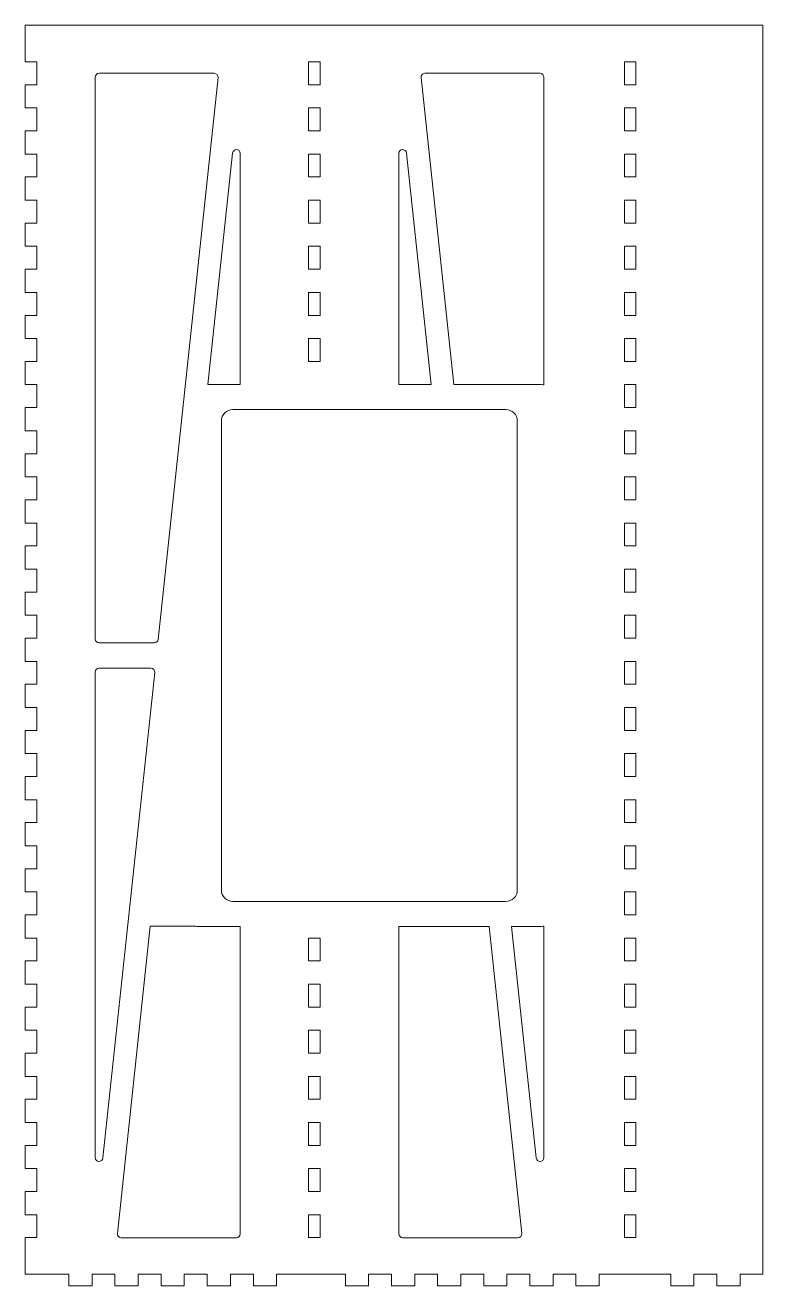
# Model space of a CAD drawing. Header units: millimetres. Extents: x 10 to 428, y 10 to 891.
# Drawn here: x 226.5 to 418.4, y 351.1 to 679.1 of the extents above; entities that cross this region are included whole.
import ezdxf

# ---------------------------------------------------------------- set-up
doc = ezdxf.new("R2010")
doc.units = ezdxf.units.MM
doc.header["$MEASUREMENT"] = 0
doc.layers.add('Layer 1', color=7, linetype='Continuous', lineweight=0)

msp = doc.modelspace()

# ---------------------------------------------------------------- linework, layer by layer
at = {"layer": 'Layer 1', "color": 18, "lineweight": 5, "true_color": 0x000000}
for points, knots in [([(418.39, 679.14), (418.39, 679.14), (226.5, 679.14), (226.5, 679.14), (226.49, 679.14), (226.48, 679.13), (226.48, 679.12), (226.48, 679.12), (226.48, 669.62), (226.48, 669.62), (226.48, 669.61), (226.49, 669.6), (226.5, 669.6), (226.5, 669.6), (229.48, 669.6), (229.48, 669.6), (229.48, 669.6), (229.48, 663.64), (229.48, 663.64), (229.48, 663.64), (226.5, 663.64), (226.5, 663.64), (226.49, 663.64), (226.48, 663.63), (226.48, 663.62), (226.48, 663.62), (226.48, 657.62), (226.48, 657.62), (226.48, 657.61), (226.49, 657.6), (226.5, 657.6), (226.5, 657.6), (229.48, 657.6), (229.48, 657.6), (229.48, 657.6), (229.48, 651.64), (229.48, 651.64), (229.48, 651.64), (226.5, 651.64), (226.5, 651.64), (226.49, 651.64), (226.48, 651.63), (226.48, 651.62), (226.48, 651.62), (226.48, 645.62), (226.48, 645.62), (226.48, 645.61), (226.49, 645.6), (226.5, 645.6), (226.5, 645.6), (229.48, 645.6), (229.48, 645.6), (229.48, 645.6), (229.48, 639.64), (229.48, 639.64), (229.48, 639.64), (226.5, 639.64), (226.5, 639.64), (226.49, 639.64), (226.48, 639.63), (226.48, 639.62), (226.48, 639.62), (226.48, 633.62), (226.48, 633.62), (226.48, 633.61), (226.49, 633.6), (226.5, 633.6), (226.5, 633.6), (229.48, 633.6), (229.48, 633.6), (229.48, 633.6), (229.48, 627.64), (229.48, 627.64), (229.48, 627.64), (226.5, 627.64), (226.5, 627.64), (226.49, 627.64), (226.48, 627.63), (226.48, 627.62), (226.48, 627.62), (226.48, 621.62), (226.48, 621.62), (226.48, 621.61), (226.49, 621.6), (226.5, 621.6), (226.5, 621.6), (229.48, 621.6), (229.48, 621.6), (229.48, 621.6), (229.48, 615.64), (229.48, 615.64), (229.48, 615.64), (226.5, 615.64), (226.5, 615.64), (226.49, 615.64), (226.48, 615.63), (226.48, 615.62), (226.48, 615.62), (226.48, 609.62), (226.48, 609.62), (226.48, 609.61), (226.49, 609.6), (226.5, 609.6), (226.5, 609.6), (229.48, 609.6), (229.48, 609.6), (229.48, 609.6), (229.48, 603.64), (229.48, 603.64), (229.48, 603.64), (226.5, 603.64), (226.5, 603.64), (226.49, 603.64), (226.48, 603.63), (226.48, 603.62), (226.48, 603.62), (226.48, 597.62), (226.48, 597.62), (226.48, 597.61), (226.49, 597.6), (226.5, 597.6), (226.5, 597.6), (229.48, 597.6), (229.48, 597.6), (229.48, 597.6), (229.48, 591.64), (229.48, 591.64), (229.48, 591.64), (226.5, 591.64), (226.5, 591.64), (226.49, 591.64), (226.48, 591.63), (226.48, 591.62), (226.48, 591.62), (226.48, 585.62), (226.48, 585.62), (226.48, 585.61), (226.49, 585.6), (226.5, 585.6), (226.5, 585.6), (229.48, 585.6), (229.48, 585.6), (229.48, 585.6), (229.48, 579.64), (229.48, 579.64), (229.48, 579.64), (226.5, 579.64), (226.5, 579.64), (226.49, 579.64), (226.48, 579.63), (226.48, 579.62), (226.48, 579.62), (226.48, 573.62), (226.48, 573.62), (226.48, 573.61), (226.49, 573.6), (226.5, 573.6), (226.5, 573.6), (229.48, 573.6), (229.48, 573.6), (229.48, 573.6), (229.48, 567.64), (229.48, 567.64), (229.48, 567.64), (226.5, 567.64), (226.5, 567.64), (226.49, 567.64), (226.48, 567.63), (226.48, 567.62), (226.48, 567.62), (226.48, 561.62), (226.48, 561.62), (226.48, 561.61), (226.49, 561.6), (226.5, 561.6), (226.5, 561.6), (229.48, 561.6), (229.48, 561.6), (229.48, 561.6), (229.48, 555.64), (229.48, 555.64), (229.48, 555.64), (226.5, 555.64), (226.5, 555.64), (226.49, 555.64), (226.48, 555.63), (226.48, 555.62), (226.48, 555.62), (226.48, 549.62), (226.48, 549.62), (226.48, 549.61), (226.49, 549.6), (226.5, 549.6), (226.5, 549.6), (229.48, 549.6), (229.48, 549.6), (229.48, 549.6), (229.48, 543.64), (229.48, 543.64), (229.48, 543.64), (226.5, 543.64), (226.5, 543.64), (226.49, 543.64), (226.48, 543.63), (226.48, 543.62), (226.48, 543.62), (226.48, 537.62), (226.48, 537.62), (226.48, 537.61), (226.49, 537.6), (226.5, 537.6), (226.5, 537.6), (229.48, 537.6), (229.48, 537.6), (229.48, 537.6), (229.48, 531.64), (229.48, 531.64), (229.48, 531.64), (226.5, 531.64), (226.5, 531.64), (226.49, 531.64), (226.48, 531.63), (226.48, 531.62), (226.48, 531.62), (226.48, 525.62), (226.48, 525.62), (226.48, 525.61), (226.49, 525.6), (226.5, 525.6), (226.5, 525.6), (229.48, 525.6), (229.48, 525.6), (229.48, 525.6), (229.48, 519.64), (229.48, 519.64), (229.48, 519.64), (226.5, 519.64), (226.5, 519.64), (226.49, 519.64), (226.48, 519.63), (226.48, 519.62), (226.48, 519.62), (226.48, 513.62), (226.48, 513.62), (226.48, 513.61), (226.49, 513.6), (226.5, 513.6), (226.5, 513.6), (229.48, 513.6), (229.48, 513.6), (229.48, 513.6), (229.48, 507.64), (229.48, 507.64), (229.48, 507.64), (226.5, 507.64), (226.5, 507.64), (226.49, 507.64), (226.48, 507.63), (226.48, 507.62), (226.48, 507.62), (226.48, 501.62), (226.48, 501.62), (226.48, 501.61), (226.49, 501.6), (226.5, 501.6), (226.5, 501.6), (229.48, 501.6), (229.48, 501.6), (229.48, 501.6), (229.48, 495.64), (229.48, 495.64), (229.48, 495.64), (226.5, 495.64), (226.5, 495.64), (226.49, 495.64), (226.48, 495.63), (226.48, 495.62), (226.48, 495.62), (226.48, 489.62), (226.48, 489.62), (226.48, 489.61), (226.49, 489.6), (226.5, 489.6), (226.5, 489.6), (229.48, 489.6), (229.48, 489.6), (229.48, 489.6), (229.48, 483.64), (229.48, 483.64), (229.48, 483.64), (226.5, 483.64), (226.5, 483.64), (226.49, 483.64), (226.48, 483.63), (226.48, 483.62), (226.48, 483.62), (226.48, 477.62), (226.48, 477.62), (226.48, 477.61), (226.49, 477.6), (226.5, 477.6), (226.5, 477.6), (229.48, 477.6), (229.48, 477.6), (229.48, 477.6), (229.48, 471.64), (229.48, 471.64), (229.48, 471.64), (226.5, 471.64), (226.5, 471.64), (226.49, 471.64), (226.48, 471.63), (226.48, 471.62), (226.48, 471.62), (226.48, 465.62), (226.48, 465.62), (226.48, 465.61), (226.49, 465.6), (226.5, 465.6), (226.5, 465.6), (229.48, 465.6), (229.48, 465.6), (229.48, 465.6), (229.48, 459.64), (229.48, 459.64), (229.48, 459.64), (226.5, 459.64), (226.5, 459.64), (226.49, 459.64), (226.48, 459.63), (226.48, 459.62), (226.48, 459.62), (226.48, 453.62), (226.48, 453.62), (226.48, 453.61), (226.49, 453.6), (226.5, 453.6), (226.5, 453.6), (229.48, 453.6), (229.48, 453.6), (229.48, 453.6), (229.48, 447.64), (229.48, 447.64), (229.48, 447.64), (226.5, 447.64), (226.5, 447.64), (226.49, 447.64), (226.48, 447.63), (226.48, 447.62), (226.48, 447.62), (226.48, 441.62), (226.48, 441.62), (226.48, 441.61), (226.49, 441.6), (226.5, 441.6), (226.5, 441.6), (229.48, 441.6), (229.48, 441.6), (229.48, 441.6), (229.48, 435.64), (229.48, 435.64), (229.48, 435.64), (226.5, 435.64), (226.5, 435.64), (226.49, 435.64), (226.48, 435.63), (226.48, 435.62), (226.48, 435.62), (226.48, 429.62), (226.48, 429.62), (226.48, 429.61), (226.49, 429.6), (226.5, 429.6), (226.5, 429.6), (229.48, 429.6), (229.48, 429.6), (229.48, 429.6), (229.48, 423.64), (229.48, 423.64), (229.48, 423.64), (226.5, 423.64), (226.5, 423.64), (226.49, 423.64), (226.48, 423.63), (226.48, 423.62), (226.48, 423.62), (226.48, 417.62), (226.48, 417.62), (226.48, 417.61), (226.49, 417.6), (226.5, 417.6), (226.5, 417.6), (229.48, 417.6), (229.48, 417.6), (229.48, 417.6), (229.48, 411.64), (229.48, 411.64), (229.48, 411.64), (226.5, 411.64), (226.5, 411.64), (226.49, 411.64), (226.48, 411.63), (226.48, 411.62), (226.48, 411.62), (226.48, 405.62), (226.48, 405.62), (226.48, 405.61), (226.49, 405.6), (226.5, 405.6), (226.5, 405.6), (229.48, 405.6), (229.48, 405.6), (229.48, 405.6), (229.48, 399.64), (229.48, 399.64), (229.48, 399.64), (226.5, 399.64), (226.5, 399.64), (226.49, 399.64), (226.48, 399.63), (226.48, 399.62), (226.48, 399.62), (226.48, 393.62), (226.48, 393.62), (226.48, 393.61), (226.49, 393.6), (226.5, 393.6), (226.5, 393.6), (229.48, 393.6), (229.48, 393.6), (229.48, 393.6), (229.48, 387.64), (229.48, 387.64), (229.48, 387.64), (226.5, 387.64), (226.5, 387.64), (226.49, 387.64), (226.48, 387.63), (226.48, 387.62), (226.48, 387.62), (226.48, 381.62), (226.48, 381.62), (226.48, 381.61), (226.49, 381.6), (226.5, 381.6), (226.5, 381.6), (229.48, 381.6), (229.48, 381.6), (229.48, 381.6), (229.48, 375.64), (229.48, 375.64), (229.48, 375.64), (226.5, 375.64), (226.5, 375.64), (226.49, 375.64), (226.48, 375.63), (226.48, 375.62), (226.48, 375.62), (226.48, 369.62), (226.48, 369.62), (226.48, 369.61), (226.49, 369.6), (226.5, 369.6), (226.5, 369.6), (229.48, 369.6), (229.48, 369.6), (229.48, 369.6), (229.48, 363.64), (229.48, 363.64), (229.48, 363.64), (226.5, 363.64), (226.5, 363.64), (226.49, 363.64), (226.48, 363.63), (226.48, 363.62), (226.48, 363.62), (226.48, 354.12), (226.48, 354.12), (226.48, 354.11), (226.49, 354.1), (226.5, 354.1), (226.5, 354.1), (237.84, 354.1), (237.84, 354.1), (237.84, 354.1), (237.84, 351.12), (237.84, 351.12), (237.84, 351.11), (237.85, 351.1), (237.86, 351.1), (237.86, 351.1), (243.86, 351.1), (243.86, 351.1), (243.87, 351.1), (243.88, 351.11), (243.88, 351.12), (243.88, 351.12), (243.88, 354.1), (243.88, 354.1), (243.88, 354.1), (249.84, 354.1), (249.84, 354.1), (249.84, 354.1), (249.84, 351.12), (249.84, 351.12), (249.84, 351.11), (249.85, 351.1), (249.86, 351.1), (249.86, 351.1), (255.86, 351.1), (255.86, 351.1), (255.87, 351.1), (255.88, 351.11), (255.88, 351.12), (255.88, 351.12), (255.88, 354.1), (255.88, 354.1), (255.88, 354.1), (261.84, 354.1), (261.84, 354.1), (261.84, 354.1), (261.84, 351.12), (261.84, 351.12), (261.84, 351.11), (261.85, 351.1), (261.86, 351.1), (261.86, 351.1), (267.86, 351.1), (267.86, 351.1), (267.87, 351.1), (267.88, 351.11), (267.88, 351.12), (267.88, 351.12), (267.88, 354.1), (267.88, 354.1), (267.88, 354.1), (273.84, 354.1), (273.84, 354.1), (273.84, 354.1), (273.84, 351.12), (273.84, 351.12), (273.84, 351.11), (273.84, 351.1), (273.86, 351.1), (273.86, 351.1), (279.86, 351.1), (279.86, 351.1), (279.87, 351.1), (279.88, 351.11), (279.88, 351.12), (279.88, 351.12), (279.88, 354.1), (279.88, 354.1), (279.88, 354.1), (285.84, 354.1), (285.84, 354.1), (285.84, 354.1), (285.84, 351.12), (285.84, 351.12), (285.84, 351.11), (285.85, 351.1), (285.86, 351.1), (285.86, 351.1), (291.86, 351.1), (291.86, 351.1), (291.87, 351.1), (291.88, 351.11), (291.88, 351.12), (291.88, 351.12), (291.88, 354.1), (291.88, 354.1), (291.88, 354.1), (309.79, 354.1), (309.79, 354.1), (309.79, 354.1), (309.79, 351.12), (309.79, 351.12), (309.79, 351.11), (309.8, 351.1), (309.81, 351.1), (309.81, 351.1), (315.81, 351.1), (315.81, 351.1), (315.83, 351.1), (315.83, 351.11), (315.83, 351.12), (315.83, 351.12), (315.83, 354.1), (315.83, 354.1), (315.83, 354.1), (321.79, 354.1), (321.79, 354.1), (321.79, 354.1), (321.79, 351.12), (321.79, 351.12), (321.79, 351.11), (321.8, 351.1), (321.81, 351.1), (321.81, 351.1), (327.81, 351.1), (327.81, 351.1), (327.82, 351.1), (327.83, 351.11), (327.83, 351.12), (327.83, 351.12), (327.83, 354.1), (327.83, 354.1), (327.83, 354.1), (333.79, 354.1), (333.79, 354.1), (333.79, 354.1), (333.79, 351.12), (333.79, 351.12), (333.79, 351.11), (333.8, 351.1), (333.81, 351.1), (333.81, 351.1), (339.81, 351.1), (339.81, 351.1), (339.82, 351.1), (339.83, 351.11), (339.83, 351.12), (339.83, 351.12), (339.83, 354.1), (339.83, 354.1), (339.83, 354.1), (345.79, 354.1), (345.79, 354.1), (345.79, 354.1), (345.79, 351.12), (345.79, 351.12), (345.79, 351.11), (345.8, 351.1), (345.81, 351.1), (345.81, 351.1), (351.81, 351.1), (351.81, 351.1), (351.83, 351.1), (351.83, 351.11), (351.83, 351.12), (351.83, 351.12), (351.83, 354.1), (351.83, 354.1), (351.83, 354.1), (357.8, 354.1), (357.8, 354.1), (357.8, 354.1), (357.8, 351.12), (357.8, 351.12), (357.8, 351.11), (357.8, 351.1), (357.81, 351.1), (357.81, 351.1), (363.81, 351.1), (363.81, 351.1), (363.82, 351.1), (363.83, 351.11), (363.83, 351.12), (363.83, 351.12), (363.83, 354.1), (363.83, 354.1), (363.83, 354.1), (369.79, 354.1), (369.79, 354.1), (369.79, 354.1), (369.79, 351.12), (369.79, 351.12), (369.79, 351.11), (369.8, 351.1), (369.81, 351.1), (369.81, 351.1), (375.82, 351.1), (375.82, 351.1), (375.83, 351.1), (375.83, 351.11), (375.83, 351.12), (375.83, 351.12), (375.83, 354.1), (375.83, 354.1), (375.83, 354.1), (394.44, 354.1), (394.44, 354.1), (394.44, 354.1), (394.44, 351.12), (394.44, 351.12), (394.44, 351.11), (394.45, 351.1), (394.46, 351.1), (394.46, 351.1), (400.46, 351.1), (400.46, 351.1), (400.47, 351.1), (400.48, 351.11), (400.48, 351.12), (400.48, 351.12), (400.48, 354.1), (400.48, 354.1), (400.48, 354.1), (406.44, 354.1), (406.44, 354.1), (406.44, 354.1), (406.44, 351.12), (406.44, 351.12), (406.44, 351.11), (406.45, 351.1), (406.46, 351.1), (406.46, 351.1), (412.46, 351.1), (412.46, 351.1), (412.47, 351.1), (412.48, 351.11), (412.48, 351.12), (412.48, 351.12), (412.48, 354.1), (412.48, 354.1), (412.48, 354.1), (418.39, 354.1), (418.39, 354.1), (418.39, 354.1), (418.39, 679.14), (418.39, 679.14)], [0, 0, 0, 0, 1, 1, 1, 2, 2, 2, 3, 3, 3, 4, 4, 4, 5, 5, 5, 6, 6, 6, 7, 7, 7, 8, 8, 8, 9, 9, 9, 10, 10, 10, 11, 11, 11, 12, 12, 12, 13, 13, 13, 14, 14, 14, 15, 15, 15, 16, 16, 16, 17, 17, 17, 18, 18, 18, 19, 19, 19, 20, 20, 20, 21, 21, 21, 22, 22, 22, 23, 23, 23, 24, 24, 24, 25, 25, 25, 26, 26, 26, 27, 27, 27, 28, 28, 28, 29, 29, 29, 30, 30, 30, 31, 31, 31, 32, 32, 32, 33, 33, 33, 34, 34, 34, 35, 35, 35, 36, 36, 36, 37, 37, 37, 38, 38, 38, 39, 39, 39, 40, 40, 40, 41, 41, 41, 42, 42, 42, 43, 43, 43, 44, 44, 44, 45, 45, 45, 46, 46, 46, 47, 47, 47, 48, 48, 48, 49, 49, 49, 50, 50, 50, 51, 51, 51, 52, 52, 52, 53, 53, 53, 54, 54, 54, 55, 55, 55, 56, 56, 56, 57, 57, 57, 58, 58, 58, 59, 59, 59, 60, 60, 60, 61, 61, 61, 62, 62, 62, 63, 63, 63, 64, 64, 64, 65, 65, 65, 66, 66, 66, 67, 67, 67, 68, 68, 68, 69, 69, 69, 70, 70, 70, 71, 71, 71, 72, 72, 72, 73, 73, 73, 74, 74, 74, 75, 75, 75, 76, 76, 76, 77, 77, 77, 78, 78, 78, 79, 79, 79, 80, 80, 80, 81, 81, 81, 82, 82, 82, 83, 83, 83, 84, 84, 84, 85, 85, 85, 86, 86, 86, 87, 87, 87, 88, 88, 88, 89, 89, 89, 90, 90, 90, 91, 91, 91, 92, 92, 92, 93, 93, 93, 94, 94, 94, 95, 95, 95, 96, 96, 96, 97, 97, 97, 98, 98, 98, 99, 99, 99, 100, 100, 100, 101, 101, 101, 102, 102, 102, 103, 103, 103, 104, 104, 104, 105, 105, 105, 106, 106, 106, 107, 107, 107, 108, 108, 108, 109, 109, 109, 110, 110, 110, 111, 111, 111, 112, 112, 112, 113, 113, 113, 114, 114, 114, 115, 115, 115, 116, 116, 116, 117, 117, 117, 118, 118, 118, 119, 119, 119, 120, 120, 120, 121, 121, 121, 122, 122, 122, 123, 123, 123, 124, 124, 124, 125, 125, 125, 126, 126, 126, 127, 127, 127, 128, 128, 128, 129, 129, 129, 130, 130, 130, 131, 131, 131, 132, 132, 132, 133, 133, 133, 134, 134, 134, 135, 135, 135, 136, 136, 136, 137, 137, 137, 138, 138, 138, 139, 139, 139, 140, 140, 140, 141, 141, 141, 142, 142, 142, 143, 143, 143, 144, 144, 144, 145, 145, 145, 146, 146, 146, 147, 147, 147, 148, 148, 148, 149, 149, 149, 150, 150, 150, 151, 151, 151, 152, 152, 152, 153, 153, 153, 154, 154, 154, 155, 155, 155, 156, 156, 156, 157, 157, 157, 158, 158, 158, 159, 159, 159, 160, 160, 160, 161, 161, 161, 162, 162, 162, 163, 163, 163, 164, 164, 164, 165, 165, 165, 166, 166, 166, 167, 167, 167, 168, 168, 168, 169, 169, 169, 170, 170, 170, 171, 171, 171, 172, 172, 172, 173, 173, 173, 174, 174, 174, 175, 175, 175, 176, 176, 176, 177, 177, 177, 178, 178, 178, 179, 179, 179, 180, 180, 180, 181, 181, 181, 182, 182, 182, 183, 183, 183, 184, 184, 184, 185, 185, 185, 186, 186, 186, 187, 187, 187, 188, 188, 188, 189, 189, 189, 190, 190, 190, 191, 191, 191, 192, 192, 192, 193, 193, 193, 194, 194, 194, 195, 195, 195, 196, 196, 196, 197, 197, 197, 198, 198, 198, 199, 199, 199, 200, 200, 200, 201, 201, 201, 202, 202, 202, 203, 203, 203, 204, 204, 204, 205, 205, 205, 206, 206, 206, 207, 207, 207, 208, 208, 208, 209, 209, 209, 210, 210, 210, 211, 211, 211, 212, 212, 212, 213, 213, 213, 214, 214, 214, 215, 215, 215, 216, 216, 216, 217, 217, 217, 218, 218, 218, 219, 219, 219, 220, 220, 220, 221, 221, 221, 222, 222, 222, 223, 223, 223, 224, 224, 224, 225, 225, 225, 226, 226, 226, 227, 227, 227, 228, 228, 228, 229, 229, 229, 230, 230, 230, 231, 231, 231, 232, 232, 232, 233, 233, 233, 234, 234, 234, 235, 235, 235, 236, 236, 236, 237, 237, 237, 238, 238, 238, 239, 239, 239, 240, 240, 240, 240]), ([(300.23, 669.6), (300.23, 669.6), (303.19, 669.6), (303.19, 669.6), (303.19, 669.6), (303.19, 663.64), (303.19, 663.64), (303.19, 663.64), (300.23, 663.64), (300.23, 663.64), (300.23, 663.64), (300.23, 669.6), (300.23, 669.6)], [0, 0, 0, 0, 1, 1, 1, 2, 2, 2, 3, 3, 3, 4, 4, 4, 4]), ([(385.39, 663.64), (385.39, 663.64), (382.43, 663.64), (382.43, 663.64), (382.43, 663.64), (382.43, 669.6), (382.43, 669.6), (382.43, 669.6), (385.39, 669.6), (385.39, 669.6), (385.39, 669.6), (385.39, 663.64), (385.39, 663.64)], [0, 0, 0, 0, 1, 1, 1, 2, 2, 2, 3, 3, 3, 4, 4, 4, 4]), ([(244.71, 665.62), (244.71, 666.17), (245.16, 666.62), (245.71, 666.62), (245.71, 666.62), (275.67, 666.62), (275.67, 666.62), (276.26, 666.62), (276.73, 666.1), (276.67, 665.52), (276.67, 665.52), (261.08, 519.31), (261.08, 519.31), (261.03, 518.8), (260.6, 518.42), (260.09, 518.42), (260.09, 518.42), (245.71, 518.42), (245.71, 518.42), (245.16, 518.42), (244.71, 518.87), (244.71, 519.42), (244.71, 519.42), (244.71, 665.62), (244.71, 665.62)], [0, 0, 0, 0, 1, 1, 1, 2, 2, 2, 3, 3, 3, 4, 4, 4, 5, 5, 5, 6, 6, 6, 7, 7, 7, 8, 8, 8, 8]), ([(361.44, 585.54), (361.25, 585.58), (361.04, 585.6), (360.83, 585.6), (360.83, 585.6), (338, 585.6), (338, 585.6), (338, 585.6), (329.49, 665.52), (329.49, 665.52), (329.42, 666.1), (329.89, 666.62), (330.48, 666.62), (330.48, 666.62), (360.44, 666.62), (360.44, 666.62), (360.99, 666.62), (361.44, 666.17), (361.44, 665.62), (361.44, 665.62), (361.44, 585.54), (361.44, 585.54)], [0, 0, 0, 0, 1, 1, 1, 2, 2, 2, 3, 3, 3, 4, 4, 4, 5, 5, 5, 6, 6, 6, 7, 7, 7, 7]), ([(300.23, 657.6), (300.23, 657.6), (303.19, 657.6), (303.19, 657.6), (303.19, 657.6), (303.19, 651.64), (303.19, 651.64), (303.19, 651.64), (300.23, 651.64), (300.23, 651.64), (300.23, 651.64), (300.23, 657.6), (300.23, 657.6)], [0, 0, 0, 0, 1, 1, 1, 2, 2, 2, 3, 3, 3, 4, 4, 4, 4]), ([(385.39, 651.64), (385.39, 651.64), (382.43, 651.64), (382.43, 651.64), (382.43, 651.64), (382.43, 657.6), (382.43, 657.6), (382.43, 657.6), (385.39, 657.6), (385.39, 657.6), (385.39, 657.6), (385.39, 651.64), (385.39, 651.64)], [0, 0, 0, 0, 1, 1, 1, 2, 2, 2, 3, 3, 3, 4, 4, 4, 4]), ([(282.43, 645.77), (282.43, 645.77), (282.43, 585.6), (282.43, 585.6), (282.43, 585.6), (274.02, 585.6), (274.02, 585.6), (274.02, 585.6), (280.44, 645.88), (280.44, 645.88), (280.58, 647.13), (282.43, 647.03), (282.43, 645.77)], [0, 0, 0, 0, 1, 1, 1, 2, 2, 2, 3, 3, 3, 4, 4, 4, 4]), ([(323.72, 645.77), (323.72, 647.03), (325.58, 647.13), (325.71, 645.88), (325.71, 645.88), (332.13, 585.6), (332.13, 585.6), (332.13, 585.6), (323.72, 585.6), (323.72, 585.6), (323.72, 585.6), (323.72, 645.77), (323.72, 645.77)], [0, 0, 0, 0, 1, 1, 1, 2, 2, 2, 3, 3, 3, 4, 4, 4, 4]), ([(300.23, 645.6), (300.23, 645.6), (303.19, 645.6), (303.19, 645.6), (303.19, 645.6), (303.19, 639.64), (303.19, 639.64), (303.19, 639.64), (300.23, 639.64), (300.23, 639.64), (300.23, 639.64), (300.23, 645.6), (300.23, 645.6)], [0, 0, 0, 0, 1, 1, 1, 2, 2, 2, 3, 3, 3, 4, 4, 4, 4]), ([(385.39, 639.64), (385.39, 639.64), (382.43, 639.64), (382.43, 639.64), (382.43, 639.64), (382.43, 645.6), (382.43, 645.6), (382.43, 645.6), (385.39, 645.6), (385.39, 645.6), (385.39, 645.6), (385.39, 639.64), (385.39, 639.64)], [0, 0, 0, 0, 1, 1, 1, 2, 2, 2, 3, 3, 3, 4, 4, 4, 4]), ([(300.23, 633.6), (300.23, 633.6), (303.19, 633.6), (303.19, 633.6), (303.19, 633.6), (303.19, 627.64), (303.19, 627.64), (303.19, 627.64), (300.23, 627.64), (300.23, 627.64), (300.23, 627.64), (300.23, 633.6), (300.23, 633.6)], [0, 0, 0, 0, 1, 1, 1, 2, 2, 2, 3, 3, 3, 4, 4, 4, 4]), ([(385.39, 627.64), (385.39, 627.64), (382.43, 627.64), (382.43, 627.64), (382.43, 627.64), (382.43, 633.6), (382.43, 633.6), (382.43, 633.6), (385.39, 633.6), (385.39, 633.6), (385.39, 633.6), (385.39, 627.64), (385.39, 627.64)], [0, 0, 0, 0, 1, 1, 1, 2, 2, 2, 3, 3, 3, 4, 4, 4, 4]), ([(300.23, 621.6), (300.23, 621.6), (303.19, 621.6), (303.19, 621.6), (303.19, 621.6), (303.19, 615.64), (303.19, 615.64), (303.19, 615.64), (300.23, 615.64), (300.23, 615.64), (300.23, 615.64), (300.23, 621.6), (300.23, 621.6)], [0, 0, 0, 0, 1, 1, 1, 2, 2, 2, 3, 3, 3, 4, 4, 4, 4]), ([(385.39, 615.64), (385.39, 615.64), (382.43, 615.64), (382.43, 615.64), (382.43, 615.64), (382.43, 621.6), (382.43, 621.6), (382.43, 621.6), (385.39, 621.6), (385.39, 621.6), (385.39, 621.6), (385.39, 615.64), (385.39, 615.64)], [0, 0, 0, 0, 1, 1, 1, 2, 2, 2, 3, 3, 3, 4, 4, 4, 4]), ([(300.23, 609.6), (300.23, 609.6), (303.19, 609.6), (303.19, 609.6), (303.19, 609.6), (303.19, 603.64), (303.19, 603.64), (303.19, 603.64), (300.23, 603.64), (300.23, 603.64), (300.23, 603.64), (300.23, 609.6), (300.23, 609.6)], [0, 0, 0, 0, 1, 1, 1, 2, 2, 2, 3, 3, 3, 4, 4, 4, 4]), ([(385.39, 603.64), (385.39, 603.64), (382.43, 603.64), (382.43, 603.64), (382.43, 603.64), (382.43, 609.6), (382.43, 609.6), (382.43, 609.6), (385.39, 609.6), (385.39, 609.6), (385.39, 609.6), (385.39, 603.64), (385.39, 603.64)], [0, 0, 0, 0, 1, 1, 1, 2, 2, 2, 3, 3, 3, 4, 4, 4, 4]), ([(300.23, 597.6), (300.23, 597.6), (303.19, 597.6), (303.19, 597.6), (303.19, 597.6), (303.19, 591.64), (303.19, 591.64), (303.19, 591.64), (300.23, 591.64), (300.23, 591.64), (300.23, 591.64), (300.23, 597.6), (300.23, 597.6)], [0, 0, 0, 0, 1, 1, 1, 2, 2, 2, 3, 3, 3, 4, 4, 4, 4]), ([(385.39, 591.64), (385.39, 591.64), (382.43, 591.64), (382.43, 591.64), (382.43, 591.64), (382.43, 597.6), (382.43, 597.6), (382.43, 597.6), (385.39, 597.6), (385.39, 597.6), (385.39, 597.6), (385.39, 591.64), (385.39, 591.64)], [0, 0, 0, 0, 1, 1, 1, 2, 2, 2, 3, 3, 3, 4, 4, 4, 4]), ([(385.39, 579.64), (385.39, 579.64), (382.43, 579.64), (382.43, 579.64), (382.43, 579.64), (382.43, 585.6), (382.43, 585.6), (382.43, 585.6), (385.39, 585.6), (385.39, 585.6), (385.39, 585.6), (385.39, 579.64), (385.39, 579.64)], [0, 0, 0, 0, 1, 1, 1, 2, 2, 2, 3, 3, 3, 4, 4, 4, 4]), ([(280.52, 451.12), (278.86, 451.12), (277.52, 452.46), (277.52, 454.12), (277.52, 454.12), (277.52, 576.12), (277.52, 576.12), (277.52, 577.78), (278.86, 579.12), (280.52, 579.12), (280.52, 579.12), (351.52, 579.12), (351.52, 579.12), (353.18, 579.12), (354.52, 577.78), (354.52, 576.12), (354.52, 576.12), (354.52, 454.12), (354.52, 454.12), (354.52, 452.46), (353.18, 451.12), (351.52, 451.12), (351.52, 451.12), (280.52, 451.12), (280.52, 451.12)], [0, 0, 0, 0, 1, 1, 1, 2, 2, 2, 3, 3, 3, 4, 4, 4, 5, 5, 5, 6, 6, 6, 7, 7, 7, 8, 8, 8, 8]), ([(385.39, 567.64), (385.39, 567.64), (382.43, 567.64), (382.43, 567.64), (382.43, 567.64), (382.43, 573.6), (382.43, 573.6), (382.43, 573.6), (385.39, 573.6), (385.39, 573.6), (385.39, 573.6), (385.39, 567.64), (385.39, 567.64)], [0, 0, 0, 0, 1, 1, 1, 2, 2, 2, 3, 3, 3, 4, 4, 4, 4]), ([(385.39, 555.64), (385.39, 555.64), (382.43, 555.64), (382.43, 555.64), (382.43, 555.64), (382.43, 561.6), (382.43, 561.6), (382.43, 561.6), (385.39, 561.6), (385.39, 561.6), (385.39, 561.6), (385.39, 555.64), (385.39, 555.64)], [0, 0, 0, 0, 1, 1, 1, 2, 2, 2, 3, 3, 3, 4, 4, 4, 4]), ([(385.39, 543.64), (385.39, 543.64), (382.43, 543.64), (382.43, 543.64), (382.43, 543.64), (382.43, 549.6), (382.43, 549.6), (382.43, 549.6), (385.39, 549.6), (385.39, 549.6), (385.39, 549.6), (385.39, 543.64), (385.39, 543.64)], [0, 0, 0, 0, 1, 1, 1, 2, 2, 2, 3, 3, 3, 4, 4, 4, 4]), ([(385.39, 531.64), (385.39, 531.64), (382.43, 531.64), (382.43, 531.64), (382.43, 531.64), (382.43, 537.6), (382.43, 537.6), (382.43, 537.6), (385.39, 537.6), (385.39, 537.6), (385.39, 537.6), (385.39, 531.64), (385.39, 531.64)], [0, 0, 0, 0, 1, 1, 1, 2, 2, 2, 3, 3, 3, 4, 4, 4, 4]), ([(385.39, 519.64), (385.39, 519.64), (382.43, 519.64), (382.43, 519.64), (382.43, 519.64), (382.43, 525.6), (382.43, 525.6), (382.43, 525.6), (385.39, 525.6), (385.39, 525.6), (385.39, 525.6), (385.39, 519.64), (385.39, 519.64)], [0, 0, 0, 0, 1, 1, 1, 2, 2, 2, 3, 3, 3, 4, 4, 4, 4]), ([(246.71, 384.37), (246.57, 383.11), (244.71, 383.21), (244.71, 384.47), (244.71, 384.47), (244.71, 510.82), (244.71, 510.82), (244.71, 511.38), (245.16, 511.82), (245.71, 511.82), (245.71, 511.82), (259.18, 511.82), (259.18, 511.82), (259.77, 511.82), (260.23, 511.31), (260.17, 510.72), (260.17, 510.72), (246.71, 384.37), (246.71, 384.37)], [0, 0, 0, 0, 1, 1, 1, 2, 2, 2, 3, 3, 3, 4, 4, 4, 5, 5, 5, 6, 6, 6, 6]), ([(385.39, 507.64), (385.39, 507.64), (382.43, 507.64), (382.43, 507.64), (382.43, 507.64), (382.43, 513.6), (382.43, 513.6), (382.43, 513.6), (385.39, 513.6), (385.39, 513.6), (385.39, 513.6), (385.39, 507.64), (385.39, 507.64)], [0, 0, 0, 0, 1, 1, 1, 2, 2, 2, 3, 3, 3, 4, 4, 4, 4]), ([(385.39, 495.64), (385.39, 495.64), (382.43, 495.64), (382.43, 495.64), (382.43, 495.64), (382.43, 501.6), (382.43, 501.6), (382.43, 501.6), (385.39, 501.6), (385.39, 501.6), (385.39, 501.6), (385.39, 495.64), (385.39, 495.64)], [0, 0, 0, 0, 1, 1, 1, 2, 2, 2, 3, 3, 3, 4, 4, 4, 4]), ([(385.39, 483.64), (385.39, 483.64), (382.43, 483.64), (382.43, 483.64), (382.43, 483.64), (382.43, 489.6), (382.43, 489.6), (382.43, 489.6), (385.39, 489.6), (385.39, 489.6), (385.39, 489.6), (385.39, 483.64), (385.39, 483.64)], [0, 0, 0, 0, 1, 1, 1, 2, 2, 2, 3, 3, 3, 4, 4, 4, 4]), ([(385.39, 471.64), (385.39, 471.64), (382.43, 471.64), (382.43, 471.64), (382.43, 471.64), (382.43, 477.6), (382.43, 477.6), (382.43, 477.6), (385.39, 477.6), (385.39, 477.6), (385.39, 477.6), (385.39, 471.64), (385.39, 471.64)], [0, 0, 0, 0, 1, 1, 1, 2, 2, 2, 3, 3, 3, 4, 4, 4, 4]), ([(385.39, 459.64), (385.39, 459.64), (382.43, 459.64), (382.43, 459.64), (382.43, 459.64), (382.43, 465.6), (382.43, 465.6), (382.43, 465.6), (385.39, 465.6), (385.39, 465.6), (385.39, 465.6), (385.39, 459.64), (385.39, 459.64)], [0, 0, 0, 0, 1, 1, 1, 2, 2, 2, 3, 3, 3, 4, 4, 4, 4]), ([(385.39, 447.64), (385.39, 447.64), (382.43, 447.64), (382.43, 447.64), (382.43, 447.64), (382.43, 453.6), (382.43, 453.6), (382.43, 453.6), (385.39, 453.6), (385.39, 453.6), (385.39, 453.6), (385.39, 447.64), (385.39, 447.64)], [0, 0, 0, 0, 1, 1, 1, 2, 2, 2, 3, 3, 3, 4, 4, 4, 4]), ([(282.43, 364.62), (282.43, 364.07), (281.99, 363.62), (281.44, 363.62), (281.44, 363.62), (251.48, 363.62), (251.48, 363.62), (250.88, 363.62), (250.42, 364.14), (250.48, 364.73), (250.48, 364.73), (259, 444.7), (259, 444.7), (259, 444.7), (270.6, 444.7), (270.6, 444.7), (270.8, 444.66), (271, 444.64), (271.21, 444.64), (271.21, 444.64), (282.43, 444.64), (282.43, 444.64), (282.43, 444.64), (282.43, 364.62), (282.43, 364.62)], [0, 0, 0, 0, 1, 1, 1, 2, 2, 2, 3, 3, 3, 4, 4, 4, 5, 5, 5, 6, 6, 6, 7, 7, 7, 8, 8, 8, 8]), ([(354.68, 363.62), (354.68, 363.62), (324.72, 363.62), (324.72, 363.62), (324.17, 363.62), (323.72, 364.07), (323.72, 364.62), (323.72, 364.62), (323.72, 444.64), (323.72, 444.64), (323.72, 444.64), (347.16, 444.64), (347.16, 444.64), (347.16, 444.64), (355.67, 364.73), (355.67, 364.73), (355.74, 364.14), (355.27, 363.62), (354.68, 363.62)], [0, 0, 0, 0, 1, 1, 1, 2, 2, 2, 3, 3, 3, 4, 4, 4, 5, 5, 5, 6, 6, 6, 6]), ([(361.44, 384.47), (361.44, 383.21), (359.58, 383.11), (359.45, 384.37), (359.45, 384.37), (353.03, 444.64), (353.03, 444.64), (353.03, 444.64), (360.83, 444.64), (360.83, 444.64), (361.04, 444.64), (361.25, 444.66), (361.44, 444.7), (361.44, 444.7), (361.44, 384.47), (361.44, 384.47)], [0, 0, 0, 0, 1, 1, 1, 2, 2, 2, 3, 3, 3, 4, 4, 4, 5, 5, 5, 5]), ([(303.19, 435.64), (303.19, 435.64), (300.23, 435.64), (300.23, 435.64), (300.23, 435.64), (300.23, 441.6), (300.23, 441.6), (300.23, 441.6), (303.19, 441.6), (303.19, 441.6), (303.19, 441.6), (303.19, 435.64), (303.19, 435.64)], [0, 0, 0, 0, 1, 1, 1, 2, 2, 2, 3, 3, 3, 4, 4, 4, 4]), ([(385.39, 435.64), (385.39, 435.64), (382.43, 435.64), (382.43, 435.64), (382.43, 435.64), (382.43, 441.6), (382.43, 441.6), (382.43, 441.6), (385.39, 441.6), (385.39, 441.6), (385.39, 441.6), (385.39, 435.64), (385.39, 435.64)], [0, 0, 0, 0, 1, 1, 1, 2, 2, 2, 3, 3, 3, 4, 4, 4, 4]), ([(303.19, 423.64), (303.19, 423.64), (300.23, 423.64), (300.23, 423.64), (300.23, 423.64), (300.23, 429.6), (300.23, 429.6), (300.23, 429.6), (303.19, 429.6), (303.19, 429.6), (303.19, 429.6), (303.19, 423.64), (303.19, 423.64)], [0, 0, 0, 0, 1, 1, 1, 2, 2, 2, 3, 3, 3, 4, 4, 4, 4]), ([(385.39, 423.64), (385.39, 423.64), (382.43, 423.64), (382.43, 423.64), (382.43, 423.64), (382.43, 429.6), (382.43, 429.6), (382.43, 429.6), (385.39, 429.6), (385.39, 429.6), (385.39, 429.6), (385.39, 423.64), (385.39, 423.64)], [0, 0, 0, 0, 1, 1, 1, 2, 2, 2, 3, 3, 3, 4, 4, 4, 4]), ([(303.19, 411.64), (303.19, 411.64), (300.23, 411.64), (300.23, 411.64), (300.23, 411.64), (300.23, 417.6), (300.23, 417.6), (300.23, 417.6), (303.19, 417.6), (303.19, 417.6), (303.19, 417.6), (303.19, 411.64), (303.19, 411.64)], [0, 0, 0, 0, 1, 1, 1, 2, 2, 2, 3, 3, 3, 4, 4, 4, 4]), ([(385.39, 411.64), (385.39, 411.64), (382.43, 411.64), (382.43, 411.64), (382.43, 411.64), (382.43, 417.6), (382.43, 417.6), (382.43, 417.6), (385.39, 417.6), (385.39, 417.6), (385.39, 417.6), (385.39, 411.64), (385.39, 411.64)], [0, 0, 0, 0, 1, 1, 1, 2, 2, 2, 3, 3, 3, 4, 4, 4, 4]), ([(303.19, 399.64), (303.19, 399.64), (300.23, 399.64), (300.23, 399.64), (300.23, 399.64), (300.23, 405.6), (300.23, 405.6), (300.23, 405.6), (303.19, 405.6), (303.19, 405.6), (303.19, 405.6), (303.19, 399.64), (303.19, 399.64)], [0, 0, 0, 0, 1, 1, 1, 2, 2, 2, 3, 3, 3, 4, 4, 4, 4]), ([(385.39, 399.64), (385.39, 399.64), (382.43, 399.64), (382.43, 399.64), (382.43, 399.64), (382.43, 405.6), (382.43, 405.6), (382.43, 405.6), (385.39, 405.6), (385.39, 405.6), (385.39, 405.6), (385.39, 399.64), (385.39, 399.64)], [0, 0, 0, 0, 1, 1, 1, 2, 2, 2, 3, 3, 3, 4, 4, 4, 4]), ([(303.19, 387.64), (303.19, 387.64), (300.23, 387.64), (300.23, 387.64), (300.23, 387.64), (300.23, 393.6), (300.23, 393.6), (300.23, 393.6), (303.19, 393.6), (303.19, 393.6), (303.19, 393.6), (303.19, 387.64), (303.19, 387.64)], [0, 0, 0, 0, 1, 1, 1, 2, 2, 2, 3, 3, 3, 4, 4, 4, 4]), ([(385.39, 387.64), (385.39, 387.64), (382.43, 387.64), (382.43, 387.64), (382.43, 387.64), (382.43, 393.6), (382.43, 393.6), (382.43, 393.6), (385.39, 393.6), (385.39, 393.6), (385.39, 393.6), (385.39, 387.64), (385.39, 387.64)], [0, 0, 0, 0, 1, 1, 1, 2, 2, 2, 3, 3, 3, 4, 4, 4, 4]), ([(303.19, 375.64), (303.19, 375.64), (300.23, 375.64), (300.23, 375.64), (300.23, 375.64), (300.23, 381.6), (300.23, 381.6), (300.23, 381.6), (303.19, 381.6), (303.19, 381.6), (303.19, 381.6), (303.19, 375.64), (303.19, 375.64)], [0, 0, 0, 0, 1, 1, 1, 2, 2, 2, 3, 3, 3, 4, 4, 4, 4]), ([(385.39, 375.64), (385.39, 375.64), (382.43, 375.64), (382.43, 375.64), (382.43, 375.64), (382.43, 381.6), (382.43, 381.6), (382.43, 381.6), (385.39, 381.6), (385.39, 381.6), (385.39, 381.6), (385.39, 375.64), (385.39, 375.64)], [0, 0, 0, 0, 1, 1, 1, 2, 2, 2, 3, 3, 3, 4, 4, 4, 4]), ([(303.19, 363.64), (303.19, 363.64), (300.23, 363.64), (300.23, 363.64), (300.23, 363.64), (300.23, 369.6), (300.23, 369.6), (300.23, 369.6), (303.19, 369.6), (303.19, 369.6), (303.19, 369.6), (303.19, 363.64), (303.19, 363.64)], [0, 0, 0, 0, 1, 1, 1, 2, 2, 2, 3, 3, 3, 4, 4, 4, 4]), ([(385.39, 363.64), (385.39, 363.64), (382.43, 363.64), (382.43, 363.64), (382.43, 363.64), (382.43, 369.6), (382.43, 369.6), (382.43, 369.6), (385.39, 369.6), (385.39, 369.6), (385.39, 369.6), (385.39, 363.64), (385.39, 363.64)], [0, 0, 0, 0, 1, 1, 1, 2, 2, 2, 3, 3, 3, 4, 4, 4, 4])]:
    msp.add_open_spline(points, degree=3, knots=knots, dxfattribs=at)

doc.saveas('drawing.dxf')
